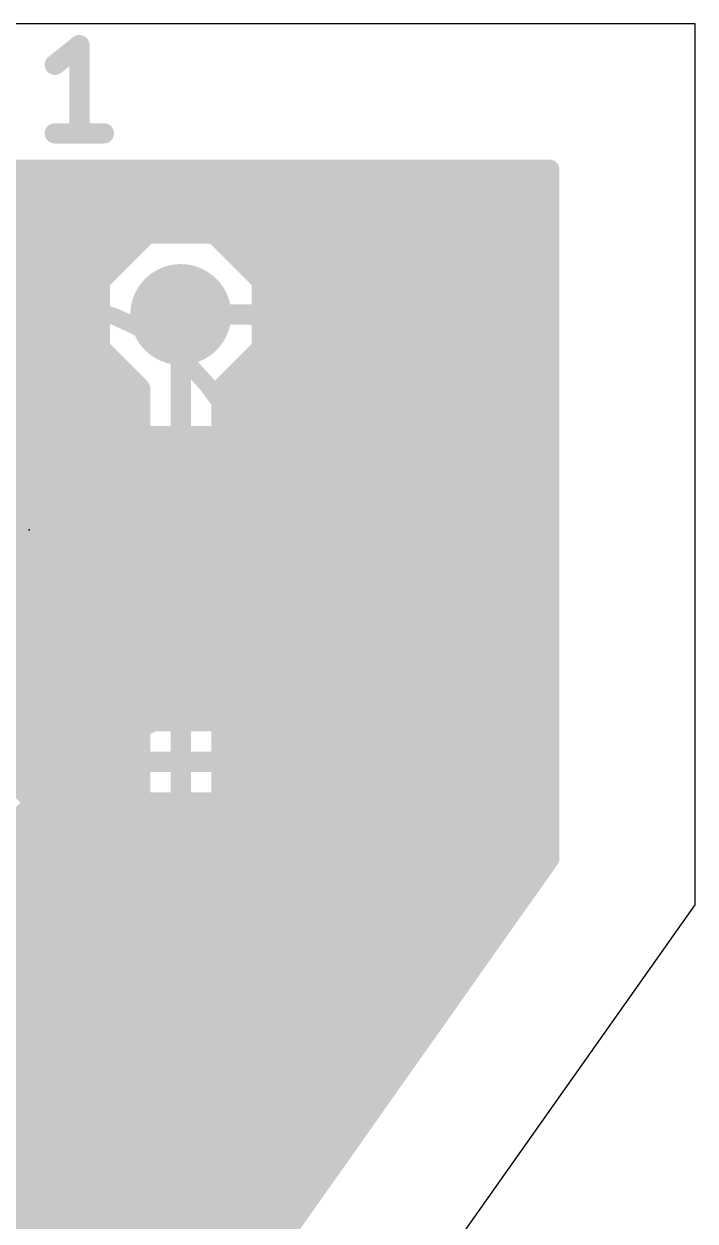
# Model space of a CAD drawing. Extents: x 0 to 29, y 0 to 29.2.
# Drawn here: x 23.97 to 29, y 20.03 to 29 of the extents above; entities that cross this region are included whole.
import ezdxf

# ---------------------------------------------------------------- set-up
doc = ezdxf.new("R2010")
doc.units = 0
for name, color, linetype in [('1', 12, 'CONTINUOUS'), ('16', 132, 'CONTINUOUS'), ('18', 110, 'CONTINUOUS'), ('20', 31, 'CONTINUOUS'), ('21', 253, 'CONTINUOUS'), ('23', 53, 'CONTINUOUS'), ('25', 253, 'CONTINUOUS')]:
    doc.layers.add(name, color=color, linetype=linetype)

# ---------------------------------------------------------------- blocks, each defined once
blk = doc.blocks.new('RECT')
blk.add_solid([(-0.5, -0.5), (0.5, -0.5), (-0.5, 0.5), (0.5, 0.5)])
blk = doc.blocks.new('ROUNDV')
at = {"const_width": 0.5}
blk.add_lwpolyline([(0, -0.25, 1), (0, 0.25, 1), (0, -0.25)], format="xyb", dxfattribs=at)

msp = doc.modelspace()

# ---------------------------------------------------------------- linework, layer by layer
at = {"layer": '1', "const_width": 0.1524}
for points in [[(1.0922, 27.9078), (27.9078, 27.9078)], [(1.0922, 27.8892), (27.9078, 27.8892)], [(27.9078, 27.9078), (27.9078, 22.7466)], [(11.8136, 27.7368), (27.9078, 27.7368)], [(22.4951, 27.5844), (27.9078, 27.5844)], [(25.6153, 27.5386), (25.4814, 27.4047)], [(27.3047, 27.5386), (25.6153, 27.5386)], [(27.4386, 27.4047), (27.3047, 27.5386)], [(22.6192, 27.432), (25.5087, 27.432)], [(24.8947, 27.4292), (24.5392, 27.0737)], [(25.3973, 27.4292), (24.8947, 27.4292)], [(25.4814, 27.3451), (25.3973, 27.4292)], [(25.4814, 27.4047), (25.4814, 27.3451)], [(27.4113, 27.432), (27.9078, 27.432)], [(27.4386, 26.3354), (27.4386, 27.4047)], [(22.6402, 27.2796), (24.7451, 27.2796)], [(27.4386, 27.2796), (27.9078, 27.2796)], [(22.6402, 27.1272), (24.5927, 27.1272)], [(27.4386, 27.1272), (27.9078, 27.1272)], [(24.5392, 27.0737), (24.5392, 26.5711)], [(22.6402, 26.9748), (24.5392, 26.9748)], [(27.4386, 26.9748), (27.9078, 26.9748)], [(26.3652, 26.8224), (26.46, 26.86)], [(21.6362, 26.8224), (24.5392, 26.8224)], [(26.3652, 26.8224), (25.146, 26.8224)], [(27.4386, 26.8224), (27.9078, 26.8224)], [(22.6402, 26.67), (24.5392, 26.67)], [(27.4386, 26.67), (27.9078, 26.67)], [(24.5392, 26.5711), (24.6417, 26.4686)], [(22.6402, 26.5176), (24.5927, 26.5176)], [(27.4386, 26.5176), (27.9078, 26.5176)], [(24.6417, 26.4686), (22.6402, 26.4686)], [(27.4386, 26.3652), (27.9078, 26.3652)], [(27.4686, 26.3054), (27.4386, 26.3354)], [(27.4686, 22.1244), (27.4686, 26.3054)], [(27.4686, 26.2128), (27.9078, 26.2128)], [(27.4686, 26.0604), (27.9078, 26.0604)], [(20.2302, 25.9114), (26.9114, 25.9114)], [(20.2302, 25.908), (26.9114, 25.908)], [(26.9114, 25.9114), (26.9114, 24.2386)], [(27.4686, 25.908), (27.9078, 25.908)], [(20.2302, 25.7556), (26.9114, 25.7556)], [(27.4686, 25.7556), (27.9078, 25.7556)], [(20.2302, 25.6032), (26.9114, 25.6032)], [(27.4686, 25.6032), (27.9078, 25.6032)], [(20.1951, 25.4508), (26.9114, 25.4508)], [(27.4686, 25.4508), (27.9078, 25.4508)], [(20.038, 25.2984), (26.9114, 25.2984)], [(27.4686, 25.2984), (27.9078, 25.2984)], [(17.8422, 25.146), (26.9114, 25.146)], [(27.4686, 25.146), (27.9078, 25.146)], [(17.8422, 24.9936), (26.9114, 24.9936)], [(27.4686, 24.9936), (27.9078, 24.9936)], [(17.8422, 24.8412), (26.9114, 24.8412)], [(27.4686, 24.8412), (27.9078, 24.8412)], [(17.8422, 24.6888), (26.9114, 24.6888)], [(27.4686, 24.6888), (27.9078, 24.6888)], [(20.0869, 24.5364), (26.9114, 24.5364)], [(27.4686, 24.5364), (27.9078, 24.5364)], [(20.1286, 24.384), (26.9114, 24.384)], [(27.4686, 24.384), (27.9078, 24.384)], [(25.6153, 24.2386), (25.4814, 24.1047)], [(26.9114, 24.2386), (25.6153, 24.2386)], [(22.4117, 24.2316), (25.6083, 24.2316)], [(27.4686, 24.2316), (27.9078, 24.2316)], [(23.5657, 24.0792), (25.4814, 24.0792)], [(25.4814, 24.1047), (25.4814, 23.7744)], [(27.4686, 24.0792), (27.9078, 24.0792)], [(23.7181, 23.9268), (25.4814, 23.9268)], [(27.4686, 23.9268), (27.9078, 23.9268)], [(23.7716, 23.7744), (25.4814, 23.7744)], [(25.4814, 23.7744), (23.8005, 23.7744)], [(27.4686, 23.7744), (27.9078, 23.7744)], [(27.4686, 23.622), (27.9078, 23.622)], [(26.3652, 23.4696), (26.46, 23.56)], [(23.3172, 22.86), (23.9268, 23.4696)], [(23.9268, 23.4696), (26.3652, 23.4696)], [(27.4686, 23.4696), (27.9078, 23.4696)], [(27.4686, 23.3172), (27.9078, 23.3172)], [(23.622, 22.7337), (24.0531, 23.1648)], [(24.0531, 23.1648), (25.4814, 23.1648)], [(25.4814, 23.1648), (25.4814, 23.0153)], [(27.4686, 23.1648), (27.9078, 23.1648)], [(23.9007, 23.0124), (25.4843, 23.0124)], [(25.4814, 23.0153), (25.6153, 22.8814)], [(27.4686, 23.0124), (27.9078, 23.0124)], [(23.7483, 22.86), (26.9114, 22.86)], [(25.6153, 22.8814), (26.9114, 22.8814)], [(26.9114, 22.8814), (26.9114, 21.3351)], [(27.4686, 22.86), (27.9078, 22.86)], [(27.9078, 22.7466), (27.4686, 22.1244)], [(23.5959, 22.7076), (26.9114, 22.7076)], [(27.4686, 22.7076), (27.8802, 22.7076)], [(23.4435, 22.5552), (26.9114, 22.5552)], [(27.4686, 22.5552), (27.7727, 22.5552)], [(18.2618, 22.4028), (26.9114, 22.4028)], [(27.4686, 22.4028), (27.6651, 22.4028)], [(18.1095, 22.2504), (26.9114, 22.2504)], [(27.4686, 22.2504), (27.5575, 22.2504)], [(10.0584, 22.098), (26.9114, 22.098)], [(10.0584, 21.9456), (26.9114, 21.9456)], [(10.0584, 21.7932), (26.9114, 21.7932)], [(10.0584, 21.6408), (26.9114, 21.6408)], [(10.0584, 21.4884), (26.9114, 21.4884)], [(10.0584, 21.336), (26.9114, 21.336)], [(26.9114, 21.3351), (25.7616, 19.7062)], [(10.0584, 21.1836), (26.8045, 21.1836)], [(10.0584, 21.0312), (26.6969, 21.0312)], [(10.0584, 20.8788), (26.5893, 20.8788)], [(10.0584, 20.7264), (26.4817, 20.7264)], [(10.0584, 20.574), (26.3742, 20.574)], [(10.0584, 20.4216), (26.2666, 20.4216)], [(10.0584, 20.2692), (26.159, 20.2692)], [(10.0584, 20.1168), (26.0514, 20.1168)], [(10.0584, 19.9644), (25.9439, 19.9644)]]:
    msp.add_lwpolyline(points, dxfattribs=at)
at = {"layer": '1', "const_width": 0.0762}
for points in [[(27.9459, 27.9078, 1), (27.8697, 27.9078)], [(27.9078, 27.8697, 1), (27.9078, 27.9459)], [(27.9078, 27.8511, 1), (27.9078, 27.9273)], [(27.9078, 27.6987, 1), (27.9078, 27.7749)], [(27.9078, 27.5463, 1), (27.9078, 27.6225)], [(25.6153, 27.5767, 1), (25.6153, 27.5005)], [(25.6423, 27.5117, 1), (25.5884, 27.5655)], [(27.3316, 27.5655, 1), (27.2777, 27.5117)], [(27.3047, 27.5005, 1), (27.3047, 27.5767)], [(24.8947, 27.4673, 1), (24.8947, 27.3911)], [(24.9216, 27.4023, 1), (24.8677, 27.4561)], [(25.4243, 27.4561, 1), (25.3704, 27.4023)], [(25.3973, 27.3911, 1), (25.3973, 27.4673)], [(25.5195, 27.4047, 1), (25.4433, 27.4047)], [(25.4545, 27.4316, 1), (25.5083, 27.3777)], [(25.5087, 27.3939, 1), (25.5087, 27.4701)], [(27.4113, 27.4701, 1), (27.4113, 27.3939)], [(27.4767, 27.4047, 1), (27.4005, 27.4047)], [(27.4117, 27.3777, 1), (27.4655, 27.4316)], [(27.9078, 27.3939, 1), (27.9078, 27.4701)], [(25.4433, 27.3451, 1), (25.5195, 27.3451)], [(25.4545, 27.3182, 1), (25.5083, 27.3721)], [(24.7451, 27.2415, 1), (24.7451, 27.3177)], [(27.4386, 27.3177, 1), (27.4386, 27.2415)], [(27.9078, 27.2415, 1), (27.9078, 27.3177)], [(24.5927, 27.0891, 1), (24.5927, 27.1653)], [(27.4386, 27.1653, 1), (27.4386, 27.0891)], [(27.9078, 27.0891, 1), (27.9078, 27.1653)], [(24.5773, 27.0737, 1), (24.5011, 27.0737)], [(24.5123, 27.1007, 1), (24.5661, 27.0468)], [(24.5392, 26.9367, 1), (24.5392, 27.0129)], [(27.4386, 27.0129, 1), (27.4386, 26.9367)], [(27.9078, 26.9367, 1), (27.9078, 27.0129)], [(26.474, 26.8246, 1), (26.446, 26.8954)], [(24.5392, 26.7843, 1), (24.5392, 26.8605)], [(25.146, 26.8605, 1), (25.146, 26.7843)], [(26.3512, 26.8578, 1), (26.3792, 26.787)], [(26.3652, 26.7843, 1), (26.3652, 26.8605)], [(27.4386, 26.8605, 1), (27.4386, 26.7843)], [(27.9078, 26.7843, 1), (27.9078, 26.8605)], [(24.5392, 26.6319, 1), (24.5392, 26.7081)], [(27.4386, 26.7081, 1), (27.4386, 26.6319)], [(27.9078, 26.6319, 1), (27.9078, 26.7081)], [(24.5661, 26.598, 1), (24.5123, 26.5441)], [(24.5011, 26.5711, 1), (24.5773, 26.5711)], [(24.5927, 26.4795, 1), (24.5927, 26.5557)], [(27.4386, 26.5557, 1), (27.4386, 26.4795)], [(27.9078, 26.4795, 1), (27.9078, 26.5557)], [(24.6147, 26.4417, 1), (24.6686, 26.4955)], [(24.6417, 26.4305, 1), (24.6417, 26.5067)], [(27.4386, 26.4033, 1), (27.4386, 26.3271)], [(27.4005, 26.3354, 1), (27.4767, 26.3354)], [(27.4655, 26.3623, 1), (27.4117, 26.3085)], [(27.5067, 26.3054, 1), (27.4305, 26.3054)], [(27.9078, 26.3271, 1), (27.9078, 26.4033)], [(27.4686, 26.2509, 1), (27.4686, 26.1747)], [(27.4417, 26.2785, 1), (27.4955, 26.3323)], [(27.9078, 26.1747, 1), (27.9078, 26.2509)], [(27.4686, 26.0985, 1), (27.4686, 26.0223)], [(27.9078, 26.0223, 1), (27.9078, 26.0985)], [(26.9495, 25.9114, 1), (26.8733, 25.9114)], [(26.9114, 25.8733, 1), (26.9114, 25.9495)], [(26.9114, 25.8699, 1), (26.9114, 25.9461)], [(27.4686, 25.9461, 1), (27.4686, 25.8699)], [(27.9078, 25.8699, 1), (27.9078, 25.9461)], [(26.9114, 25.7175, 1), (26.9114, 25.7937)], [(27.4686, 25.7937, 1), (27.4686, 25.7175)], [(27.9078, 25.7175, 1), (27.9078, 25.7937)], [(26.9114, 25.5651, 1), (26.9114, 25.6413)], [(27.4686, 25.6413, 1), (27.4686, 25.5651)], [(27.9078, 25.5651, 1), (27.9078, 25.6413)], [(26.9114, 25.4127, 1), (26.9114, 25.4889)], [(27.4686, 25.4889, 1), (27.4686, 25.4127)], [(27.9078, 25.4127, 1), (27.9078, 25.4889)], [(26.9114, 25.2603, 1), (26.9114, 25.3365)], [(27.4686, 25.3365, 1), (27.4686, 25.2603)], [(27.9078, 25.2603, 1), (27.9078, 25.3365)], [(26.9114, 25.1079, 1), (26.9114, 25.1841)], [(27.4686, 25.1841, 1), (27.4686, 25.1079)], [(27.9078, 25.1079, 1), (27.9078, 25.1841)], [(26.9114, 24.9555, 1), (26.9114, 25.0317)], [(27.4686, 25.0317, 1), (27.4686, 24.9555)], [(27.9078, 24.9555, 1), (27.9078, 25.0317)], [(26.9114, 24.8031, 1), (26.9114, 24.8793)], [(27.4686, 24.8793, 1), (27.4686, 24.8031)], [(27.9078, 24.8031, 1), (27.9078, 24.8793)], [(26.9114, 24.6507, 1), (26.9114, 24.7269)], [(27.4686, 24.7269, 1), (27.4686, 24.6507)], [(27.9078, 24.6507, 1), (27.9078, 24.7269)], [(26.9114, 24.4983, 1), (26.9114, 24.5745)], [(27.4686, 24.5745, 1), (27.4686, 24.4983)], [(27.9078, 24.4983, 1), (27.9078, 24.5745)], [(26.9114, 24.3459, 1), (26.9114, 24.4221)], [(27.4686, 24.4221, 1), (27.4686, 24.3459)], [(27.9078, 24.3459, 1), (27.9078, 24.4221)], [(25.6153, 24.2767, 1), (25.6153, 24.2005)], [(25.6423, 24.2117, 1), (25.5884, 24.2655)], [(26.9114, 24.2005, 1), (26.9114, 24.2767)], [(25.6083, 24.1935, 1), (25.6083, 24.2697)], [(26.8733, 24.2386, 1), (26.9495, 24.2386)], [(27.4686, 24.2697, 1), (27.4686, 24.1935)], [(27.9078, 24.1935, 1), (27.9078, 24.2697)], [(25.5195, 24.1047, 1), (25.4433, 24.1047)], [(25.4545, 24.1316, 1), (25.5083, 24.0777)], [(25.4814, 24.0411, 1), (25.4814, 24.1173)], [(27.4686, 24.1173, 1), (27.4686, 24.0411)], [(27.9078, 24.0411, 1), (27.9078, 24.1173)], [(25.4814, 23.8887, 1), (25.4814, 23.9649)], [(27.4686, 23.9649, 1), (27.4686, 23.8887)], [(27.9078, 23.8887, 1), (27.9078, 23.9649)], [(25.4433, 23.7744, 1), (25.5195, 23.7744)], [(25.4814, 23.7363, 1), (25.4814, 23.8125)], [(25.4814, 23.7363, 1), (25.4814, 23.8125)], [(27.4686, 23.8125, 1), (27.4686, 23.7363)], [(27.9078, 23.7363, 1), (27.9078, 23.8125)], [(27.4686, 23.6601, 1), (27.4686, 23.5839)], [(27.9078, 23.5839, 1), (27.9078, 23.6601)], [(26.4863, 23.5324, 1), (26.4337, 23.5876)], [(23.9537, 23.4427, 1), (23.8999, 23.4965)], [(26.3389, 23.4972, 1), (26.3915, 23.442)], [(26.3652, 23.4315, 1), (26.3652, 23.5077)], [(27.4686, 23.5077, 1), (27.4686, 23.4315)], [(27.9078, 23.4315, 1), (27.9078, 23.5077)], [(27.4686, 23.3553, 1), (27.4686, 23.2791)], [(27.9078, 23.2791, 1), (27.9078, 23.3553)], [(24.0531, 23.2029, 1), (24.0531, 23.1267)], [(24.08, 23.1379, 1), (24.0261, 23.1917)], [(25.5195, 23.1648, 1), (25.4433, 23.1648)], [(25.4814, 23.1267, 1), (25.4814, 23.2029)], [(27.4686, 23.2029, 1), (27.4686, 23.1267)], [(27.9078, 23.1267, 1), (27.9078, 23.2029)], [(25.5083, 23.0423, 1), (25.4545, 22.9884)], [(25.4843, 22.9743, 1), (25.4843, 23.0505)], [(27.4686, 23.0505, 1), (27.4686, 22.9743)], [(27.9078, 22.9743, 1), (27.9078, 23.0505)], [(25.4433, 23.0153, 1), (25.5195, 23.0153)], [(25.6153, 22.9195, 1), (25.6153, 22.8433)], [(25.5884, 22.8545, 1), (25.6423, 22.9083)], [(26.9495, 22.8814, 1), (26.8733, 22.8814)], [(26.9114, 22.8433, 1), (26.9114, 22.9195)], [(26.9114, 22.8219, 1), (26.9114, 22.8981)], [(27.4686, 22.8981, 1), (27.4686, 22.8219)], [(27.9078, 22.8219, 1), (27.9078, 22.8981)], [(27.9389, 22.7247, 1), (27.8767, 22.7686)], [(26.9114, 22.6695, 1), (26.9114, 22.7457)], [(27.4686, 22.7457, 1), (27.4686, 22.6695)], [(27.8697, 22.7466, 1), (27.9459, 22.7466)], [(27.8802, 22.6695, 1), (27.8802, 22.7457)], [(26.9114, 22.5171, 1), (26.9114, 22.5933)], [(27.4686, 22.5933, 1), (27.4686, 22.5171)], [(27.7727, 22.5171, 1), (27.7727, 22.5933)], [(26.9114, 22.3647, 1), (26.9114, 22.4409)], [(27.4686, 22.4409, 1), (27.4686, 22.3647)], [(27.6651, 22.3647, 1), (27.6651, 22.4409)], [(26.9114, 22.2123, 1), (26.9114, 22.2885)], [(27.4686, 22.2885, 1), (27.4686, 22.2123)], [(27.5575, 22.2123, 1), (27.5575, 22.2885)], [(26.9114, 22.0599, 1), (26.9114, 22.1361)], [(27.4375, 22.1464, 1), (27.4997, 22.1025)], [(27.4305, 22.1244, 1), (27.5067, 22.1244)], [(26.9114, 21.9075, 1), (26.9114, 21.9837)], [(26.9114, 21.7551, 1), (26.9114, 21.8313)], [(26.9114, 21.6027, 1), (26.9114, 21.6789)], [(26.9114, 21.4503, 1), (26.9114, 21.5265)], [(26.8733, 21.3351, 1), (26.9495, 21.3351)], [(26.9425, 21.3131, 1), (26.8803, 21.3571)], [(26.9114, 21.2979, 1), (26.9114, 21.3741)], [(26.8045, 21.1455, 1), (26.8045, 21.2217)], [(26.6969, 20.9931, 1), (26.6969, 21.0693)], [(26.5893, 20.8407, 1), (26.5893, 20.9169)], [(26.4817, 20.6883, 1), (26.4817, 20.7645)], [(26.3742, 20.5359, 1), (26.3742, 20.6121)], [(26.2666, 20.3835, 1), (26.2666, 20.4597)], [(26.159, 20.2311, 1), (26.159, 20.3073)], [(26.0514, 20.0787, 1), (26.0514, 20.1549)], [(25.9439, 19.9263, 1), (25.9439, 20.0025)]]:
    msp.add_lwpolyline(points, format="xyb", dxfattribs=at)
at = {"layer": '16', "const_width": 0.1524}
for points in [[(1.0922, 27.9078), (27.9078, 27.9078)], [(1.0922, 27.8892), (27.9078, 27.8892)], [(27.9078, 27.9078), (27.9078, 22.7466)], [(1.0922, 27.7368), (27.9078, 27.7368)], [(1.0922, 27.5844), (27.9078, 27.5844)], [(1.0922, 27.432), (27.9078, 27.432)], [(24.8947, 27.4292), (24.5392, 27.0737)], [(25.3973, 27.4292), (24.8947, 27.4292)], [(25.7528, 27.0737), (25.3973, 27.4292)], [(16.117, 27.2796), (24.7451, 27.2796)], [(25.5469, 27.2796), (27.9078, 27.2796)], [(16.4849, 27.1272), (24.5927, 27.1272)], [(25.6993, 27.1272), (27.9078, 27.1272)], [(24.5392, 27.0737), (24.5392, 26.5711)], [(25.7528, 26.5711), (25.7528, 27.0737)], [(16.8376, 26.9748), (24.5392, 26.9748)], [(25.7528, 26.9748), (27.9078, 26.9748)], [(16.99, 26.8224), (24.5392, 26.8224)], [(25.146, 26.8224), (25.146, 13.2588)], [(25.7528, 26.8224), (27.9078, 26.8224)], [(17.1424, 26.67), (24.5392, 26.67)], [(25.7528, 26.67), (27.9078, 26.67)], [(24.5392, 26.5711), (24.8412, 26.2691)], [(25.4508, 26.2691), (25.7528, 26.5711)], [(17.2948, 26.5176), (24.5927, 26.5176)], [(25.6993, 26.5176), (27.9078, 26.5176)], [(17.4472, 26.3652), (24.7451, 26.3652)], [(25.5469, 26.3652), (27.9078, 26.3652)], [(17.5328, 26.2128), (24.8412, 26.2128)], [(24.8412, 26.2691), (24.8412, 13.3851)], [(25.4508, 13.1325), (25.4508, 26.2691)], [(25.4508, 26.2128), (27.9078, 26.2128)], [(17.5959, 26.0604), (24.8412, 26.0604)], [(25.4508, 26.0604), (27.9078, 26.0604)], [(17.6591, 25.908), (24.8412, 25.908)], [(25.4508, 25.908), (27.9078, 25.908)], [(17.7222, 25.7556), (24.8412, 25.7556)], [(25.4508, 25.7556), (27.9078, 25.7556)], [(17.7853, 25.6032), (24.8412, 25.6032)], [(25.4508, 25.6032), (27.9078, 25.6032)], [(17.8422, 25.4508), (24.8412, 25.4508)], [(25.4508, 25.4508), (27.9078, 25.4508)], [(17.8422, 25.2984), (24.8412, 25.2984)], [(25.4508, 25.2984), (27.9078, 25.2984)], [(17.8422, 25.146), (24.8412, 25.146)], [(25.4508, 25.146), (27.9078, 25.146)], [(17.8422, 24.9936), (24.8412, 24.9936)], [(25.4508, 24.9936), (27.9078, 24.9936)], [(17.8422, 24.8412), (24.8412, 24.8412)], [(25.4508, 24.8412), (27.9078, 24.8412)], [(17.8422, 24.6888), (24.8412, 24.6888)], [(25.4508, 24.6888), (27.9078, 24.6888)], [(17.8422, 24.5364), (24.8412, 24.5364)], [(25.4508, 24.5364), (27.9078, 24.5364)], [(17.78, 24.384), (24.8412, 24.384)], [(25.4508, 24.384), (27.9078, 24.384)], [(17.7169, 24.2316), (24.8412, 24.2316)], [(25.4508, 24.2316), (27.9078, 24.2316)], [(23.5657, 24.0792), (24.8412, 24.0792)], [(25.4508, 24.0792), (27.9078, 24.0792)], [(23.7181, 23.9268), (24.8412, 23.9268)], [(25.4508, 23.9268), (27.9078, 23.9268)], [(23.7716, 23.7744), (24.8412, 23.7744)], [(25.4508, 23.7744), (27.9078, 23.7744)], [(23.1648, 23.622), (24.0792, 22.7076)], [(23.7716, 23.622), (24.8412, 23.622)], [(25.4508, 23.622), (27.9078, 23.622)], [(23.7716, 23.4696), (24.8412, 23.4696)], [(24.384, 22.8339), (23.7716, 23.4463)], [(25.4508, 23.4696), (27.9078, 23.4696)], [(23.9006, 23.3172), (24.8412, 23.3172)], [(25.4508, 23.3172), (27.9078, 23.3172)], [(24.053, 23.1648), (24.8412, 23.1648)], [(25.4508, 23.1648), (27.9078, 23.1648)], [(24.2054, 23.0124), (24.8412, 23.0124)], [(25.4508, 23.0124), (27.9078, 23.0124)], [(24.3578, 22.86), (24.8412, 22.86)], [(24.384, 13.6597), (24.384, 22.8339)], [(25.4508, 22.86), (27.9078, 22.86)], [(27.9078, 22.7466), (25.7616, 19.7062)], [(24.0792, 22.7076), (24.0792, 13.1064)], [(24.384, 22.7076), (24.8412, 22.7076)], [(25.4508, 22.7076), (27.8802, 22.7076)], [(24.384, 22.5552), (24.8412, 22.5552)], [(25.4508, 22.5552), (27.7727, 22.5552)], [(24.384, 22.4028), (24.8412, 22.4028)], [(25.4508, 22.4028), (27.6651, 22.4028)], [(24.384, 22.2504), (24.8412, 22.2504)], [(25.4508, 22.2504), (27.5575, 22.2504)], [(24.384, 22.098), (24.8412, 22.098)], [(25.4508, 22.098), (27.4499, 22.098)], [(24.384, 21.9456), (24.8412, 21.9456)], [(25.4508, 21.9456), (27.3424, 21.9456)], [(24.384, 21.7932), (24.8412, 21.7932)], [(25.4508, 21.7932), (27.2348, 21.7932)], [(24.384, 21.6408), (24.8412, 21.6408)], [(25.4508, 21.6408), (27.1272, 21.6408)], [(24.384, 21.4884), (24.8412, 21.4884)], [(25.4508, 21.4884), (27.0196, 21.4884)], [(24.384, 21.336), (24.8412, 21.336)], [(25.4508, 21.336), (26.9121, 21.336)], [(24.384, 21.1836), (24.8412, 21.1836)], [(25.4508, 21.1836), (26.8045, 21.1836)], [(24.384, 21.0312), (24.8412, 21.0312)], [(25.4508, 21.0312), (26.6969, 21.0312)], [(24.384, 20.8788), (24.8412, 20.8788)], [(25.4508, 20.8788), (26.5893, 20.8788)], [(24.384, 20.7264), (24.8412, 20.7264)], [(25.4508, 20.7264), (26.4817, 20.7264)], [(24.384, 20.574), (24.8412, 20.574)], [(25.4508, 20.574), (26.3742, 20.574)], [(24.384, 20.4216), (24.8412, 20.4216)], [(25.4508, 20.4216), (26.2666, 20.4216)], [(24.384, 20.2692), (24.8412, 20.2692)], [(25.4508, 20.2692), (26.159, 20.2692)], [(24.384, 20.1168), (24.8412, 20.1168)], [(25.4508, 20.1168), (26.0514, 20.1168)], [(24.384, 19.9644), (24.8412, 19.9644)], [(25.4508, 19.9644), (25.9439, 19.9644)]]:
    msp.add_lwpolyline(points, dxfattribs=at)
at = {"layer": '16', "const_width": 0.0762}
for points in [[(27.9459, 27.9078, 1), (27.8697, 27.9078)], [(27.9078, 27.8697, 1), (27.9078, 27.9459)], [(27.9078, 27.8511, 1), (27.9078, 27.9273)], [(27.9078, 27.6987, 1), (27.9078, 27.7749)], [(27.9078, 27.5463, 1), (27.9078, 27.6225)], [(24.8947, 27.4673, 1), (24.8947, 27.3911)], [(24.9216, 27.4023, 1), (24.8677, 27.4561)], [(25.4243, 27.4561, 1), (25.3704, 27.4023)], [(25.3973, 27.3911, 1), (25.3973, 27.4673)], [(27.9078, 27.3939, 1), (27.9078, 27.4701)], [(24.7451, 27.2415, 1), (24.7451, 27.3177)], [(25.5469, 27.3177, 1), (25.5469, 27.2415)], [(27.9078, 27.2415, 1), (27.9078, 27.3177)], [(24.5927, 27.0891, 1), (24.5927, 27.1653)], [(25.6993, 27.1653, 1), (25.6993, 27.0891)], [(27.9078, 27.0891, 1), (27.9078, 27.1653)], [(24.5773, 27.0737, 1), (24.5011, 27.0737)], [(24.5123, 27.1007, 1), (24.5661, 27.0468)], [(25.7909, 27.0737, 1), (25.7147, 27.0737)], [(25.7259, 27.0468, 1), (25.7797, 27.1007)], [(24.5392, 26.9367, 1), (24.5392, 27.0129)], [(25.7528, 27.0129, 1), (25.7528, 26.9367)], [(27.9078, 26.9367, 1), (27.9078, 27.0129)], [(24.5392, 26.7843, 1), (24.5392, 26.8605)], [(25.1841, 26.8224, 1), (25.1079, 26.8224)], [(25.7528, 26.8605, 1), (25.7528, 26.7843)], [(27.9078, 26.7843, 1), (27.9078, 26.8605)], [(24.5392, 26.6319, 1), (24.5392, 26.7081)], [(25.7528, 26.7081, 1), (25.7528, 26.6319)], [(27.9078, 26.6319, 1), (27.9078, 26.7081)], [(24.5661, 26.598, 1), (24.5123, 26.5441)], [(25.7797, 26.5441, 1), (25.7259, 26.598)], [(24.5011, 26.5711, 1), (24.5773, 26.5711)], [(24.5927, 26.4795, 1), (24.5927, 26.5557)], [(25.6993, 26.5557, 1), (25.6993, 26.4795)], [(25.7147, 26.5711, 1), (25.7909, 26.5711)], [(27.9078, 26.4795, 1), (27.9078, 26.5557)], [(24.7451, 26.3271, 1), (24.7451, 26.4033)], [(25.5469, 26.4033, 1), (25.5469, 26.3271)], [(27.9078, 26.3271, 1), (27.9078, 26.4033)], [(24.8793, 26.2691, 1), (24.8031, 26.2691)], [(24.8143, 26.2421, 1), (24.8681, 26.296)], [(24.8412, 26.1747, 1), (24.8412, 26.2509)], [(25.4889, 26.2691, 1), (25.4127, 26.2691)], [(25.4239, 26.296, 1), (25.4777, 26.2421)], [(25.4508, 26.2509, 1), (25.4508, 26.1747)], [(27.9078, 26.1747, 1), (27.9078, 26.2509)], [(24.8412, 26.0223, 1), (24.8412, 26.0985)], [(25.4508, 26.0985, 1), (25.4508, 26.0223)], [(27.9078, 26.0223, 1), (27.9078, 26.0985)], [(24.8412, 25.8699, 1), (24.8412, 25.9461)], [(25.4508, 25.9461, 1), (25.4508, 25.8699)], [(27.9078, 25.8699, 1), (27.9078, 25.9461)], [(24.8412, 25.7175, 1), (24.8412, 25.7937)], [(25.4508, 25.7937, 1), (25.4508, 25.7175)], [(27.9078, 25.7175, 1), (27.9078, 25.7937)], [(24.8412, 25.5651, 1), (24.8412, 25.6413)], [(25.4508, 25.6413, 1), (25.4508, 25.5651)], [(27.9078, 25.5651, 1), (27.9078, 25.6413)], [(24.8412, 25.4127, 1), (24.8412, 25.4889)], [(25.4508, 25.4889, 1), (25.4508, 25.4127)], [(27.9078, 25.4127, 1), (27.9078, 25.4889)], [(24.8412, 25.2603, 1), (24.8412, 25.3365)], [(25.4508, 25.3365, 1), (25.4508, 25.2603)], [(27.9078, 25.2603, 1), (27.9078, 25.3365)], [(24.8412, 25.1079, 1), (24.8412, 25.1841)], [(25.4508, 25.1841, 1), (25.4508, 25.1079)], [(27.9078, 25.1079, 1), (27.9078, 25.1841)], [(24.8412, 24.9555, 1), (24.8412, 25.0317)], [(25.4508, 25.0317, 1), (25.4508, 24.9555)], [(27.9078, 24.9555, 1), (27.9078, 25.0317)], [(24.8412, 24.8031, 1), (24.8412, 24.8793)], [(25.4508, 24.8793, 1), (25.4508, 24.8031)], [(27.9078, 24.8031, 1), (27.9078, 24.8793)], [(24.8412, 24.6507, 1), (24.8412, 24.7269)], [(25.4508, 24.7269, 1), (25.4508, 24.6507)], [(27.9078, 24.6507, 1), (27.9078, 24.7269)], [(24.8412, 24.4983, 1), (24.8412, 24.5745)], [(25.4508, 24.5745, 1), (25.4508, 24.4983)], [(27.9078, 24.4983, 1), (27.9078, 24.5745)], [(24.8412, 24.3459, 1), (24.8412, 24.4221)], [(25.4508, 24.4221, 1), (25.4508, 24.3459)], [(27.9078, 24.3459, 1), (27.9078, 24.4221)], [(24.8412, 24.1935, 1), (24.8412, 24.2697)], [(25.4508, 24.2697, 1), (25.4508, 24.1935)], [(27.9078, 24.1935, 1), (27.9078, 24.2697)], [(24.8412, 24.0411, 1), (24.8412, 24.1173)], [(25.4508, 24.1173, 1), (25.4508, 24.0411)], [(27.9078, 24.0411, 1), (27.9078, 24.1173)], [(24.8412, 23.8887, 1), (24.8412, 23.9649)], [(25.4508, 23.9649, 1), (25.4508, 23.8887)], [(27.9078, 23.8887, 1), (27.9078, 23.9649)], [(24.8412, 23.7363, 1), (24.8412, 23.8125)], [(25.4508, 23.8125, 1), (25.4508, 23.7363)], [(27.9078, 23.7363, 1), (27.9078, 23.8125)], [(24.8412, 23.5839, 1), (24.8412, 23.6601)], [(25.4508, 23.6601, 1), (25.4508, 23.5839)], [(27.9078, 23.5839, 1), (27.9078, 23.6601)], [(24.8412, 23.4315, 1), (24.8412, 23.5077)], [(25.4508, 23.5077, 1), (25.4508, 23.4315)], [(27.9078, 23.4315, 1), (27.9078, 23.5077)], [(24.8412, 23.2791, 1), (24.8412, 23.3553)], [(25.4508, 23.3553, 1), (25.4508, 23.2791)], [(27.9078, 23.2791, 1), (27.9078, 23.3553)], [(24.053, 23.2029, 1), (24.053, 23.1267)], [(24.8412, 23.1267, 1), (24.8412, 23.2029)], [(25.4508, 23.2029, 1), (25.4508, 23.1267)], [(27.9078, 23.1267, 1), (27.9078, 23.2029)], [(24.2054, 23.0505, 1), (24.2054, 22.9743)], [(24.8412, 22.9743, 1), (24.8412, 23.0505)], [(25.4508, 23.0505, 1), (25.4508, 22.9743)], [(27.9078, 22.9743, 1), (27.9078, 23.0505)], [(24.3578, 22.8981, 1), (24.3578, 22.8219)], [(24.4221, 22.8339, 1), (24.3459, 22.8339)], [(24.3571, 22.8069, 1), (24.4109, 22.8608)], [(24.8412, 22.8219, 1), (24.8412, 22.8981)], [(25.4508, 22.8981, 1), (25.4508, 22.8219)], [(27.9078, 22.8219, 1), (27.9078, 22.8981)], [(27.9389, 22.7247, 1), (27.8767, 22.7686)], [(24.1173, 22.7076, 1), (24.0411, 22.7076)], [(24.0523, 22.6807, 1), (24.1061, 22.7345)], [(24.384, 22.7457, 1), (24.384, 22.6695)], [(24.8412, 22.6695, 1), (24.8412, 22.7457)], [(25.4508, 22.7457, 1), (25.4508, 22.6695)], [(27.8697, 22.7466, 1), (27.9459, 22.7466)], [(27.8802, 22.6695, 1), (27.8802, 22.7457)], [(24.384, 22.5933, 1), (24.384, 22.5171)], [(24.8412, 22.5171, 1), (24.8412, 22.5933)], [(25.4508, 22.5933, 1), (25.4508, 22.5171)], [(27.7727, 22.5171, 1), (27.7727, 22.5933)], [(24.384, 22.4409, 1), (24.384, 22.3647)], [(24.8412, 22.3647, 1), (24.8412, 22.4409)], [(25.4508, 22.4409, 1), (25.4508, 22.3647)], [(27.6651, 22.3647, 1), (27.6651, 22.4409)], [(24.384, 22.2885, 1), (24.384, 22.2123)], [(24.8412, 22.2123, 1), (24.8412, 22.2885)], [(25.4508, 22.2885, 1), (25.4508, 22.2123)], [(27.5575, 22.2123, 1), (27.5575, 22.2885)], [(24.384, 22.1361, 1), (24.384, 22.0599)], [(24.8412, 22.0599, 1), (24.8412, 22.1361)], [(25.4508, 22.1361, 1), (25.4508, 22.0599)], [(27.4499, 22.0599, 1), (27.4499, 22.1361)], [(24.384, 21.9837, 1), (24.384, 21.9075)], [(24.8412, 21.9075, 1), (24.8412, 21.9837)], [(25.4508, 21.9837, 1), (25.4508, 21.9075)], [(27.3424, 21.9075, 1), (27.3424, 21.9837)], [(24.384, 21.8313, 1), (24.384, 21.7551)], [(24.8412, 21.7551, 1), (24.8412, 21.8313)], [(25.4508, 21.8313, 1), (25.4508, 21.7551)], [(27.2348, 21.7551, 1), (27.2348, 21.8313)], [(24.384, 21.6789, 1), (24.384, 21.6027)], [(24.8412, 21.6027, 1), (24.8412, 21.6789)], [(25.4508, 21.6789, 1), (25.4508, 21.6027)], [(27.1272, 21.6027, 1), (27.1272, 21.6789)], [(24.384, 21.5265, 1), (24.384, 21.4503)], [(24.8412, 21.4503, 1), (24.8412, 21.5265)], [(25.4508, 21.5265, 1), (25.4508, 21.4503)], [(27.0196, 21.4503, 1), (27.0196, 21.5265)], [(24.384, 21.3741, 1), (24.384, 21.2979)], [(24.8412, 21.2979, 1), (24.8412, 21.3741)], [(25.4508, 21.3741, 1), (25.4508, 21.2979)], [(26.9121, 21.2979, 1), (26.9121, 21.3741)], [(24.384, 21.2217, 1), (24.384, 21.1455)], [(24.8412, 21.1455, 1), (24.8412, 21.2217)], [(25.4508, 21.2217, 1), (25.4508, 21.1455)], [(26.8045, 21.1455, 1), (26.8045, 21.2217)], [(24.384, 21.0693, 1), (24.384, 20.9931)], [(24.8412, 20.9931, 1), (24.8412, 21.0693)], [(25.4508, 21.0693, 1), (25.4508, 20.9931)], [(26.6969, 20.9931, 1), (26.6969, 21.0693)], [(24.384, 20.9169, 1), (24.384, 20.8407)], [(24.8412, 20.8407, 1), (24.8412, 20.9169)], [(25.4508, 20.9169, 1), (25.4508, 20.8407)], [(26.5893, 20.8407, 1), (26.5893, 20.9169)], [(24.384, 20.7645, 1), (24.384, 20.6883)], [(24.8412, 20.6883, 1), (24.8412, 20.7645)], [(25.4508, 20.7645, 1), (25.4508, 20.6883)], [(26.4817, 20.6883, 1), (26.4817, 20.7645)], [(24.384, 20.6121, 1), (24.384, 20.5359)], [(24.8412, 20.5359, 1), (24.8412, 20.6121)], [(25.4508, 20.6121, 1), (25.4508, 20.5359)], [(26.3742, 20.5359, 1), (26.3742, 20.6121)], [(24.384, 20.4597, 1), (24.384, 20.3835)], [(24.8412, 20.3835, 1), (24.8412, 20.4597)], [(25.4508, 20.4597, 1), (25.4508, 20.3835)], [(26.2666, 20.3835, 1), (26.2666, 20.4597)], [(24.384, 20.3073, 1), (24.384, 20.2311)], [(24.8412, 20.2311, 1), (24.8412, 20.3073)], [(25.4508, 20.3073, 1), (25.4508, 20.2311)], [(26.159, 20.2311, 1), (26.159, 20.3073)], [(24.384, 20.1549, 1), (24.384, 20.0787)], [(24.8412, 20.0787, 1), (24.8412, 20.1549)], [(25.4508, 20.1549, 1), (25.4508, 20.0787)], [(26.0514, 20.0787, 1), (26.0514, 20.1549)], [(24.384, 20.0025, 1), (24.384, 19.9263)], [(24.8412, 19.9263, 1), (24.8412, 20.0025)], [(25.4508, 20.0025, 1), (25.4508, 19.9263)], [(25.9439, 19.9263, 1), (25.9439, 20.0025)]]:
    msp.add_lwpolyline(points, format="xyb", dxfattribs=at)
at = {"layer": '20'}
for p, q in [((29, 29), (0, 29)), ((29, 22.4), (29, 29)), ((26.6, 19), (29, 22.4))]:
    msp.add_line(p, q, dxfattribs=at)
at = {"layer": '21', "const_width": 0.127}
for points in [[(21.31, 27.91), (26.71, 27.91)], [(26.71, 27.91), (26.71, 26.81)], [(22.41, 27.71), (26.51, 27.71)], [(26.51, 27.71), (26.51, 22.71)], [(26.71, 22.51), (26.71, 23.61)], [(26.51, 22.71), (21.51, 22.71)], [(21.31, 22.51), (26.71, 22.51)]]:
    msp.add_lwpolyline(points, dxfattribs=at)
at = {"layer": '21'}
for points, const_width in [([(26.7417, 27.91, 1), (26.6783, 27.91)], 0.0635), ([(26.71, 27.8783, 1), (26.71, 27.9417)], 0.0635), ([(26.5418, 27.71, 1), (26.4783, 27.71)], 0.0635), ([(26.51, 27.6783, 1), (26.51, 27.7417)], 0.0635), ([(24.01, 23.4895, 1), (24.01, 26.9305, 1), (24.01, 23.4895)], 0.127), ([(26.6783, 26.81, 1), (26.7417, 26.81)], 0.0635), ([(26.7417, 23.61, 1), (26.6783, 23.61)], 0.0635), ([(26.4783, 22.71, 1), (26.5418, 22.71)], 0.0635), ([(26.51, 22.6783, 1), (26.51, 22.7417)], 0.0635), ([(26.6783, 22.51, 1), (26.7417, 22.51)], 0.0635), ([(26.71, 22.4783, 1), (26.71, 22.5418)], 0.0635)]:
    msp.add_lwpolyline(points, format="xyb", dxfattribs=dict(at, const_width=const_width))
at = {"layer": '23'}
msp.add_point((24.01, 25.21), dxfattribs=at)
at = {"layer": '25', "const_width": 0.1524}
for points in [[(24.2027, 28.6938), (24.3861, 28.8406)], [(24.3861, 28.8406), (24.3861, 28.1802)], [(24.2027, 28.1802), (24.5695, 28.1802)]]:
    msp.add_lwpolyline(points, dxfattribs=at)
at = {"layer": '25', "const_width": 0.0762}
for points in [[(24.4242, 28.8406, 1), (24.348, 28.8406)], [(24.4099, 28.8108, 1), (24.3623, 28.8704)], [(24.1788, 28.7236, 1), (24.2265, 28.6641)], [(24.2027, 28.2183, 1), (24.2027, 28.1421)], [(24.348, 28.1802, 1), (24.4242, 28.1802)], [(24.5695, 28.1421, 1), (24.5695, 28.2183)]]:
    msp.add_lwpolyline(points, format="xyb", dxfattribs=at)

# ---------------------------------------------------------------- block references
at = {"layer": '1', "xscale": 1.5, "yscale": 0.9, "rotation": 180}
for p in [(26.46, 26.86), (26.46, 23.56)]:
    msp.add_blockref('RECT', p, dxfattribs=at)
at = {"layer": '18', "xscale": 0.7564, "yscale": 0.7564}
msp.add_blockref('ROUNDV', (25.146, 26.8224), dxfattribs=at)
msp.add_blockref('ROUNDV', (25.146, 26.8224), dxfattribs=at)

doc.saveas('drawing.dxf')
